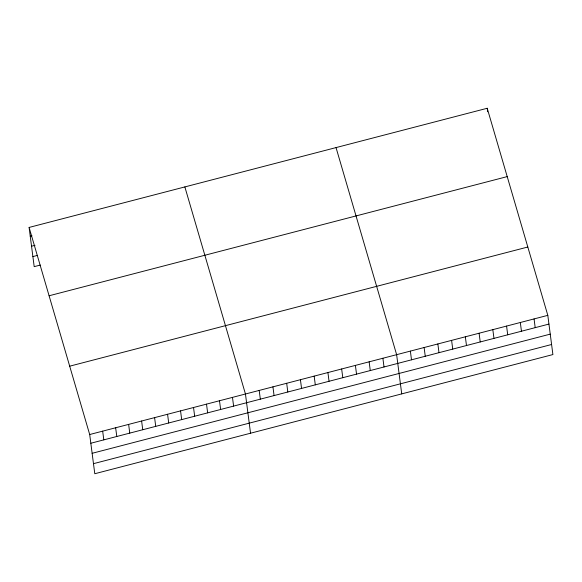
<?xml version="1.0" encoding="UTF-8"?>
<svg xmlns="http://www.w3.org/2000/svg" width="582" height="582" viewBox="0 0 582 582"><rect width="100%" height="100%" fill="white"/><g stroke="black" fill="none" stroke-linecap="round" stroke-linejoin="round"><path stroke-width="0.87" d="M29.1 227.438L487.214 108.267L547.808 315.349L552.9 354.562L94.786 473.733L89.693 434.521L29.1 227.438L34.193 266.651L40.253 265.072M30.235 236.161L31.966 235.71M31.537 246.222L35 245.32M32.883 256.589L37.212 255.462M49.099 295.772L507.213 176.608M69.695 366.18L527.809 247.015M89.693 434.521L547.808 315.349M90.828 443.244L548.942 324.079M92.131 453.305L550.245 334.133M93.476 463.672L551.591 344.5M336.04 147.595L396.633 354.678L401.726 393.89M184.858 186.917L245.451 394.007L250.544 433.212M534.065 318.929L535.2 327.651M520.323 322.501L521.45 331.223M487.214 108.267L487.665 111.759M506.58 326.08L507.708 334.803M492.83 329.652L493.965 338.375M479.088 333.224L480.223 341.954M465.345 336.803L466.48 345.526M451.603 340.375L452.738 349.098M437.86 343.955L438.995 352.677M424.118 347.527L425.253 356.249M410.375 351.106L411.503 359.829M382.883 358.25L384.018 366.973M369.141 361.829L370.276 370.552M355.398 365.401L356.533 374.124M341.656 368.981L342.791 377.703M327.913 372.553L329.048 381.275M314.171 376.125L315.306 384.855M300.428 379.704L301.556 388.427M286.686 383.276L287.814 391.999M272.936 386.855L274.071 395.578M259.194 390.427L260.329 399.15M232.473 397.382L233.608 406.105M219.494 400.758L220.629 409.481M206.515 404.134L207.643 412.856M193.53 407.509L194.664 416.232M180.551 410.885L181.686 419.607M167.572 414.26L168.707 422.983M154.594 417.636L155.729 426.359M141.615 421.012L142.743 429.734M128.637 424.394L129.764 433.117M115.651 427.77L116.786 436.493M102.672 431.146L103.807 439.868"/></g></svg>
